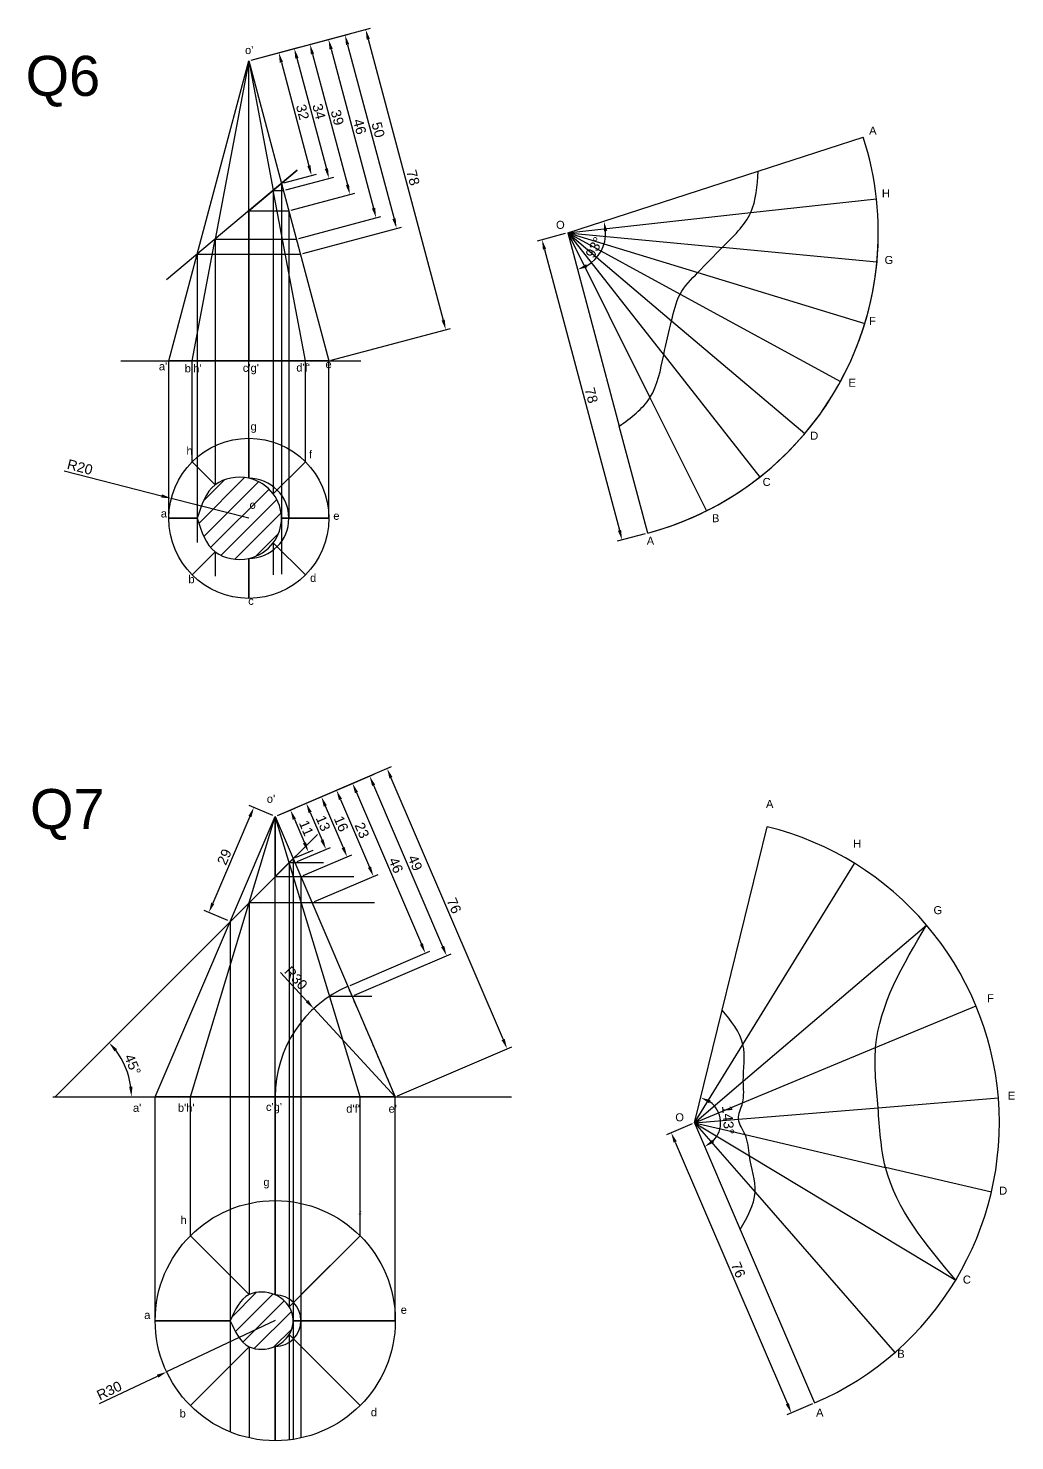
# Model space of a CAD drawing. Header units: millimetres. Extents: x 137 to 7220, y 7466 to 9893.
# Drawn here: x 4114.4 to 4360.9, y 8085.7 to 8438.6 of the extents above; entities that cross this region are included whole.
import ezdxf

# ---------------------------------------------------------------- set-up
doc = ezdxf.new("R2010")
doc.units = ezdxf.units.MM
doc.header["$PDMODE"] = 35
doc.header["$PDSIZE"] = 3
doc.linetypes.add('JIS_02_2.0', pattern=[3, 2, -1])
for name, color, linetype in [('Dimensions', 1, 'Continuous'), ('Hidden Line', 50, 'JIS_02_2.0'), ('Projection', 140, 'Continuous'), ('Text', 7, 'Continuous')]:
    doc.layers.add(name, color=color, linetype=linetype)
doc.layers.add('Object', color=7, linetype='Continuous', lineweight=30)
doc.styles.get("Standard").update_dxf_attribs({"font": 'arial.ttf'})
doc.dimstyles.new('ISO-25', dxfattribs={"dimtxt": 2.5, "dimasz": 2.5, "dimexe": 1.25, "dimexo": 0.625, "dimtad": 1, "dimdec": 0, "dimtxsty": 'Standard', "dimcen": 2.5, "dimadec": 0, "dimazin": 0, "dimtfac": 1, "dimtdec": 0, "dimtmove": 0, "dimatfit": 3, "dimfxl": 1, "dimarcsym": 0})
pattern_1 = [(45, (4099.136, 7725.1298), (-2.245064, 2.245064), [])]

# ---------------------------------------------------------------- blocks, each defined once
blk = doc.blocks.new('*D1121')
at = {"layer": 'Defpoints', "color": 0, "transparency": 16777216}
for p in [(4169.5, 8430.47), (4177.67, 8399.83), (4185.16, 8401.82)]:
    blk.add_point(p, dxfattribs=at)
at = {"layer": 'Dimensions', "color": 0, "lineweight": -2, "transparency": 16777216}
for p, q in [((4170.11, 8430.63), (4178.2, 8432.79)), ((4177.64, 8430.05), (4184.52, 8404.24)), ((4178.28, 8399.99), (4186.37, 8402.15))]:
    blk.add_line(p, q, dxfattribs=at)
at = {"layer": 'Dimensions', "color": 0, "transparency": 16777216}
for points in [[(4178.04, 8430.16), (4177.23, 8429.94), (4176.99, 8432.47)], [(4184.92, 8404.35), (4184.12, 8404.13), (4185.16, 8401.82)]]:
    blk.add_solid(points, dxfattribs=at)
at = {"layer": 'Dimensions', "color": 0, "transparency": 16777216, "insert": (4182.92, 8417.63), "char_height": 2.5, "attachment_point": 5, "rotation": 284.9314}
blk.add_mtext('32', dxfattribs=at)
blk = doc.blocks.new('*D1122')
at = {"layer": 'Defpoints', "color": 0, "transparency": 16777216}
for p in [(4169.5, 8430.47), (4189.52, 8401.08), (4178.15, 8398.05)]:
    blk.add_point(p, dxfattribs=at)
at = {"layer": 'Dimensions', "color": 0, "lineweight": -2, "transparency": 16777216}
for p, q in [((4170.11, 8430.63), (4182.08, 8433.82)), ((4181.52, 8431.09), (4188.87, 8403.49)), ((4178.75, 8398.21), (4190.73, 8401.4))]:
    blk.add_line(p, q, dxfattribs=at)
at = {"layer": 'Dimensions', "color": 0, "transparency": 16777216}
for points in [[(4181.92, 8431.19), (4181.11, 8430.98), (4180.87, 8433.5)], [(4189.28, 8403.6), (4188.47, 8403.39), (4189.52, 8401.08)]]:
    blk.add_solid(points, dxfattribs=at)
at = {"layer": 'Dimensions', "color": 0, "transparency": 16777216, "insert": (4187.03, 8417.78), "char_height": 2.5, "attachment_point": 5, "rotation": 284.9314}
blk.add_mtext('34', dxfattribs=at)
blk = doc.blocks.new('*D1123')
at = {"layer": 'Defpoints', "color": 0, "transparency": 16777216}
for p in [(4169.5, 8430.47), (4194.77, 8397.04), (4179.5, 8392.97)]:
    blk.add_point(p, dxfattribs=at)
at = {"layer": 'Dimensions', "color": 0, "lineweight": -2, "transparency": 16777216}
for p, q in [((4170.11, 8430.63), (4185.98, 8434.86)), ((4185.42, 8432.13), (4194.13, 8399.46)), ((4180.11, 8393.13), (4195.98, 8397.36))]:
    blk.add_line(p, q, dxfattribs=at)
at = {"layer": 'Dimensions', "color": 0, "transparency": 16777216}
for points in [[(4185.82, 8432.23), (4185.01, 8432.02), (4184.77, 8434.54)], [(4194.53, 8399.56), (4193.73, 8399.35), (4194.77, 8397.04)]]:
    blk.add_solid(points, dxfattribs=at)
at = {"layer": 'Dimensions', "color": 0, "transparency": 16777216, "insert": (4191.61, 8416.28), "char_height": 2.5, "attachment_point": 5, "rotation": 284.9314}
blk.add_mtext('39', dxfattribs=at)
blk = doc.blocks.new('*D1124')
at = {"layer": 'Defpoints', "color": 0, "transparency": 16777216}
for p in [(4169.5, 8430.47), (4201.3, 8391.23), (4181.38, 8385.92)]:
    blk.add_point(p, dxfattribs=at)
at = {"layer": 'Dimensions', "color": 0, "lineweight": -2, "transparency": 16777216}
for p, q in [((4170.11, 8430.63), (4190.63, 8436.1)), ((4190.06, 8433.36), (4200.66, 8393.65)), ((4181.99, 8386.08), (4202.51, 8391.55))]:
    blk.add_line(p, q, dxfattribs=at)
at = {"layer": 'Dimensions', "color": 0, "transparency": 16777216}
for points in [[(4190.47, 8433.47), (4189.66, 8433.26), (4189.42, 8435.78)], [(4201.06, 8393.75), (4200.25, 8393.54), (4201.3, 8391.23)]]:
    blk.add_solid(points, dxfattribs=at)
at = {"layer": 'Dimensions', "color": 0, "transparency": 16777216, "insert": (4197.2, 8414), "char_height": 2.5, "attachment_point": 5, "rotation": 284.9314}
blk.add_mtext('46', dxfattribs=at)
blk = doc.blocks.new('*D1125')
at = {"layer": 'Defpoints', "color": 0, "transparency": 16777216}
for p in [(4169.5, 8430.47), (4206.42, 8388.57), (4182.38, 8382.16)]:
    blk.add_point(p, dxfattribs=at)
at = {"layer": 'Dimensions', "color": 0, "lineweight": -2, "transparency": 16777216}
for p, q in [((4170.11, 8430.63), (4194.74, 8437.2)), ((4194.18, 8434.46), (4205.78, 8390.98)), ((4182.99, 8382.32), (4207.63, 8388.89))]:
    blk.add_line(p, q, dxfattribs=at)
at = {"layer": 'Dimensions', "color": 0, "transparency": 16777216}
for points in [[(4194.58, 8434.57), (4193.78, 8434.36), (4193.54, 8436.88)], [(4206.18, 8391.09), (4205.37, 8390.88), (4206.42, 8388.57)]]:
    blk.add_solid(points, dxfattribs=at)
at = {"layer": 'Dimensions', "color": 0, "transparency": 16777216, "insert": (4201.82, 8413.21), "char_height": 2.5, "attachment_point": 5, "rotation": 284.9314}
blk.add_mtext('50', dxfattribs=at)
blk = doc.blocks.new('*D1060')
at = {"layer": 'Defpoints', "color": 0, "transparency": 16777216}
for p in [(4176.1, 8241.64), (4180.6, 8231.14), (4184.39, 8232.77)]:
    blk.add_point(p, dxfattribs=at)
at = {"layer": 'Dimensions', "color": 0, "lineweight": -2, "transparency": 16777216}
for p, q in [((4176.68, 8241.89), (4181.04, 8243.76)), ((4180.88, 8240.97), (4183.41, 8235.07)), ((4181.18, 8231.39), (4185.54, 8233.26))]:
    blk.add_line(p, q, dxfattribs=at)
at = {"layer": 'Dimensions', "color": 0, "transparency": 16777216}
for points in [[(4181.26, 8241.14), (4180.49, 8240.81), (4179.89, 8243.27)], [(4183.79, 8235.23), (4183.02, 8234.9), (4184.39, 8232.77)]]:
    blk.add_solid(points, dxfattribs=at)
at = {"layer": 'Dimensions', "color": 0, "transparency": 16777216, "insert": (4183.87, 8238.76), "char_height": 2.5, "attachment_point": 5, "rotation": 293.1986}
blk.add_mtext('11', dxfattribs=at)
blk = doc.blocks.new('*D1061')
at = {"layer": 'Defpoints', "color": 0, "transparency": 16777216}
for p in [(4176.1, 8241.64), (4188.78, 8233.45), (4181.03, 8230.13)]:
    blk.add_point(p, dxfattribs=at)
at = {"layer": 'Dimensions', "color": 0, "lineweight": -2, "transparency": 16777216}
for p, q in [((4176.68, 8241.89), (4184.99, 8245.45)), ((4184.83, 8242.66), (4187.79, 8235.75)), ((4181.61, 8230.38), (4189.92, 8233.94))]:
    blk.add_line(p, q, dxfattribs=at)
at = {"layer": 'Dimensions', "color": 0, "transparency": 16777216}
for points in [[(4185.21, 8242.83), (4184.44, 8242.5), (4183.84, 8244.96)], [(4188.17, 8235.91), (4187.41, 8235.58), (4188.78, 8233.45)]]:
    blk.add_solid(points, dxfattribs=at)
at = {"layer": 'Dimensions', "color": 0, "transparency": 16777216, "insert": (4188.06, 8239.96), "char_height": 2.5, "attachment_point": 5, "rotation": 293.1986}
blk.add_mtext('13', dxfattribs=at)
blk = doc.blocks.new('*D1062')
at = {"layer": 'Defpoints', "color": 0, "transparency": 16777216}
for p in [(4176.1, 8241.64), (4194.05, 8231.58), (4182.53, 8226.64)]:
    blk.add_point(p, dxfattribs=at)
at = {"layer": 'Dimensions', "color": 0, "lineweight": -2, "transparency": 16777216}
for p, q in [((4176.68, 8241.89), (4188.77, 8247.07)), ((4188.6, 8244.28), (4193.06, 8233.88)), ((4183.1, 8226.89), (4195.2, 8232.07))]:
    blk.add_line(p, q, dxfattribs=at)
at = {"layer": 'Dimensions', "color": 0, "transparency": 16777216}
for points in [[(4188.99, 8244.45), (4188.22, 8244.12), (4187.62, 8246.58)], [(4193.45, 8234.04), (4192.68, 8233.71), (4194.05, 8231.58)]]:
    blk.add_solid(points, dxfattribs=at)
at = {"layer": 'Dimensions', "color": 0, "transparency": 16777216, "insert": (4192.58, 8239.83), "char_height": 2.5, "attachment_point": 5, "rotation": 293.1986}
blk.add_mtext('16', dxfattribs=at)
blk = doc.blocks.new('*D1063')
at = {"layer": 'Defpoints', "color": 0, "transparency": 16777216}
for p in [(4176.1, 8241.64), (4200.63, 8226.68), (4185.32, 8220.12)]:
    blk.add_point(p, dxfattribs=at)
at = {"layer": 'Dimensions', "color": 0, "lineweight": -2, "transparency": 16777216}
for p, q in [((4176.68, 8241.89), (4192.56, 8248.7)), ((4192.39, 8245.91), (4199.65, 8228.98)), ((4185.9, 8220.37), (4201.78, 8227.17))]:
    blk.add_line(p, q, dxfattribs=at)
at = {"layer": 'Dimensions', "color": 0, "transparency": 16777216}
for points in [[(4192.78, 8246.07), (4192.01, 8245.74), (4191.41, 8248.2)], [(4200.03, 8229.14), (4199.26, 8228.82), (4200.63, 8226.68)]]:
    blk.add_solid(points, dxfattribs=at)
at = {"layer": 'Dimensions', "color": 0, "transparency": 16777216, "insert": (4197.77, 8238.19), "char_height": 2.5, "attachment_point": 5, "rotation": 293.1986}
blk.add_mtext('23', dxfattribs=at)
blk = doc.blocks.new('*D1064')
at = {"layer": 'Defpoints', "color": 0, "transparency": 16777216}
for p in [(4176.1, 8241.64), (4213.59, 8207.49), (4194.28, 8199.22)]:
    blk.add_point(p, dxfattribs=at)
at = {"layer": 'Dimensions', "color": 0, "lineweight": -2, "transparency": 16777216}
for p, q in [((4176.68, 8241.89), (4196.56, 8250.41)), ((4196.4, 8247.62), (4212.61, 8209.79)), ((4194.86, 8199.46), (4214.74, 8207.99))]:
    blk.add_line(p, q, dxfattribs=at)
at = {"layer": 'Dimensions', "color": 0, "transparency": 16777216}
for points in [[(4196.78, 8247.79), (4196.01, 8247.46), (4195.41, 8249.92)], [(4212.99, 8209.96), (4212.23, 8209.63), (4213.59, 8207.49)]]:
    blk.add_solid(points, dxfattribs=at)
at = {"layer": 'Dimensions', "color": 0, "transparency": 16777216, "insert": (4206.25, 8229.46), "char_height": 2.5, "attachment_point": 5, "rotation": 293.1986}
blk.add_mtext('46', dxfattribs=at)
blk = doc.blocks.new('*D1065')
at = {"layer": 'Defpoints', "color": 0, "transparency": 16777216}
for p in [(4176.1, 8241.64), (4218.92, 8206.87), (4195.34, 8196.77)]:
    blk.add_point(p, dxfattribs=at)
at = {"layer": 'Dimensions', "color": 0, "lineweight": -2, "transparency": 16777216}
for p, q in [((4176.68, 8241.89), (4200.83, 8252.24)), ((4200.67, 8249.45), (4217.93, 8209.17)), ((4195.91, 8197.01), (4220.07, 8207.36))]:
    blk.add_line(p, q, dxfattribs=at)
at = {"layer": 'Dimensions', "color": 0, "transparency": 16777216}
for points in [[(4201.05, 8249.62), (4200.28, 8249.29), (4199.68, 8251.75)], [(4218.31, 8209.33), (4217.55, 8209.01), (4218.92, 8206.87)]]:
    blk.add_solid(points, dxfattribs=at)
at = {"layer": 'Dimensions', "color": 0, "transparency": 16777216, "insert": (4211.05, 8230.06), "char_height": 2.5, "attachment_point": 5, "rotation": 293.1986}
blk.add_mtext('49', dxfattribs=at)
blk = doc.blocks.new('*D1066')
at = {"layer": 'Defpoints', "color": 0, "transparency": 16777216}
for p in [(4176.1, 8241.64), (4234.04, 8183.62), (4206.1, 8171.64)]:
    blk.add_point(p, dxfattribs=at)
at = {"layer": 'Dimensions', "color": 0, "lineweight": -2, "transparency": 16777216}
for p, q in [((4176.68, 8241.89), (4205.18, 8254.11)), ((4205.02, 8251.32), (4233.05, 8185.91)), ((4206.68, 8171.89), (4235.18, 8184.11))]:
    blk.add_line(p, q, dxfattribs=at)
at = {"layer": 'Dimensions', "color": 0, "transparency": 16777216}
for points in [[(4205.4, 8251.48), (4204.64, 8251.15), (4204.04, 8253.62)], [(4233.43, 8186.08), (4232.67, 8185.75), (4234.04, 8183.62)]]:
    blk.add_solid(points, dxfattribs=at)
at = {"layer": 'Dimensions', "color": 0, "transparency": 16777216, "insert": (4220.78, 8219.37), "char_height": 2.5, "attachment_point": 5, "rotation": 293.1986}
blk.add_mtext('76', dxfattribs=at)
blk = doc.blocks.new('*D1067')
at = {"layer": 'Defpoints', "color": 0, "transparency": 16777216}
for p in [(4176.1, 8241.64), (4159.52, 8217.68), (4164.85, 8215.39)]:
    blk.add_point(p, dxfattribs=at)
at = {"layer": 'Dimensions', "color": 0, "lineweight": -2, "transparency": 16777216}
for p, q in [((4175.53, 8241.89), (4169.62, 8244.42)), ((4169.78, 8241.63), (4160.5, 8219.98)), ((4164.28, 8215.64), (4158.37, 8218.17))]:
    blk.add_line(p, q, dxfattribs=at)
at = {"layer": 'Dimensions', "color": 0, "transparency": 16777216}
for points in [[(4169.4, 8241.8), (4170.16, 8241.47), (4170.77, 8243.93)], [(4160.12, 8220.14), (4160.88, 8219.81), (4159.52, 8217.68)]]:
    blk.add_solid(points, dxfattribs=at)
at = {"layer": 'Dimensions', "color": 0, "transparency": 16777216, "insert": (4163.39, 8231.55), "char_height": 2.5, "attachment_point": 5, "rotation": 66.8014}
blk.add_mtext('29', dxfattribs=at)
blk = doc.blocks.new('*D1093')
at = {"layer": 'Defpoints', "color": 0, "transparency": 16777216}
for p in [(4150.13, 8321.11), (4169.5, 8316.14)]:
    blk.add_point(p, dxfattribs=at)
at = {"layer": 'Dimensions', "color": 0, "lineweight": -2, "transparency": 16777216}
for p, q in [((4123.33, 8327.99), (4147.71, 8321.73)), ((4169.5, 8316.14), (4150.13, 8321.11))]:
    blk.add_line(p, q, dxfattribs=at)
at = {"layer": 'Dimensions', "color": 0, "transparency": 16777216}
blk.add_solid([(4147.81, 8322.14), (4147.61, 8321.33), (4150.13, 8321.11)], dxfattribs=at)
at = {"layer": 'Dimensions', "color": 0, "transparency": 16777216, "insert": (4127.3, 8328.94), "char_height": 2.5, "attachment_point": 5, "rotation": 345.6014}
blk.add_mtext('R20', dxfattribs=at)
blk = doc.blocks.new('*D1094')
at = {"layer": 'Defpoints', "color": 0, "transparency": 16777216}
for p in [(4176.1, 8115.69), (4148.97, 8102.89)]:
    blk.add_point(p, dxfattribs=at)
at = {"layer": 'Dimensions', "color": 0, "lineweight": -2, "transparency": 16777216}
for p, q in [((4176.1, 8115.69), (4148.97, 8102.89)), ((4132.17, 8094.96), (4146.71, 8101.82))]:
    blk.add_line(p, q, dxfattribs=at)
at = {"layer": 'Dimensions', "color": 0, "transparency": 16777216}
blk.add_solid([(4146.53, 8102.2), (4146.89, 8101.44), (4148.97, 8102.89)], dxfattribs=at)
at = {"layer": 'Dimensions', "color": 0, "transparency": 16777216, "insert": (4134.62, 8098.22), "char_height": 2.5, "attachment_point": 5, "rotation": 25.2562}
blk.add_mtext('R30', dxfattribs=at)
blk = doc.blocks.new('*D1096')
at = {"layer": 'Defpoints', "color": 0, "transparency": 16777216}
for p in [(4287.79, 8193.28), (4280.87, 8165.12), (4280.87, 8165.12), (4287.01, 8162.99), (4292.29, 8138.47)]:
    blk.add_point(p, dxfattribs=at)
at = {"layer": 'Dimensions', "color": 0, "lineweight": -2, "transparency": 16777216}
blk.add_arc((4280.87, 8165.12), 6.5, 315.3736, 54.0236, dxfattribs=at)
at = {"layer": 'Dimensions', "color": 0, "transparency": 16777216}
for points in [[(4284.51, 8170), (4284.86, 8170.76), (4282.42, 8171.43)], [(4285.73, 8160.21), (4285.26, 8160.9), (4283.43, 8159.15)]]:
    blk.add_solid(points, dxfattribs=at)
at = {"layer": 'Dimensions', "color": 0, "transparency": 16777216, "insert": (4289.24, 8165.81), "char_height": 2.5, "attachment_point": 5, "rotation": 274.6986}
blk.add_mtext('143°', dxfattribs=at)
blk = doc.blocks.new('*D1097')
at = {"layer": 'Defpoints', "color": 0, "transparency": 16777216}
for p in [(4296.74, 8402.85), (4249.17, 8387.45), (4249.17, 8387.45), (4255.99, 8380.85), (4262.05, 8339.14)]:
    blk.add_point(p, dxfattribs=at)
at = {"layer": 'Dimensions', "color": 0, "lineweight": -2, "transparency": 16777216}
blk.add_arc((4249.17, 8387.45), 9.49, 300.0657, 2.7971, dxfattribs=at)
at = {"layer": 'Dimensions', "color": 0, "transparency": 16777216}
for points in [[(4258.24, 8387.84), (4259.06, 8387.99), (4258.2, 8390.37)], [(4254.08, 8378.85), (4253.76, 8379.62), (4251.61, 8378.28)]]:
    blk.add_solid(points, dxfattribs=at)
at = {"layer": 'Dimensions', "color": 0, "transparency": 16777216, "insert": (4255.83, 8383.82), "char_height": 2.5, "attachment_point": 5, "rotation": 61.4314}
blk.add_mtext('93°', dxfattribs=at)
blk = doc.blocks.new('*D1098')
at = {"layer": 'Defpoints', "color": 0, "transparency": 16777216}
for p in [(4249.17, 8387.45), (4262.75, 8310.74), (4269.17, 8312.45)]:
    blk.add_point(p, dxfattribs=at)
at = {"layer": 'Dimensions', "color": 0, "lineweight": -2, "transparency": 16777216}
for p, q in [((4248.56, 8387.29), (4241.54, 8385.42)), ((4243.39, 8383.32), (4262.1, 8313.16)), ((4268.56, 8312.29), (4261.54, 8310.42))]:
    blk.add_line(p, q, dxfattribs=at)
at = {"layer": 'Dimensions', "color": 0, "transparency": 16777216}
for points in [[(4243.8, 8383.43), (4242.99, 8383.22), (4242.75, 8385.74)], [(4262.51, 8313.26), (4261.7, 8313.05), (4262.75, 8310.74)]]:
    blk.add_solid(points, dxfattribs=at)
at = {"layer": 'Dimensions', "color": 0, "transparency": 16777216, "insert": (4255.09, 8346.84), "char_height": 2.5, "attachment_point": 5, "rotation": 284.9314}
blk.add_mtext('78', dxfattribs=at)
blk = doc.blocks.new('*D1099')
at = {"layer": 'Defpoints', "color": 0, "transparency": 16777216}
for p in [(4169.5, 8430.47), (4218.7, 8363.26), (4189.5, 8355.47)]:
    blk.add_point(p, dxfattribs=at)
at = {"layer": 'Dimensions', "color": 0, "lineweight": -2, "transparency": 16777216}
for p, q in [((4170.11, 8430.63), (4199.91, 8438.58)), ((4199.35, 8435.84), (4218.06, 8365.67)), ((4190.11, 8355.63), (4219.91, 8363.58))]:
    blk.add_line(p, q, dxfattribs=at)
at = {"layer": 'Dimensions', "color": 0, "transparency": 16777216}
for points in [[(4199.75, 8435.95), (4198.94, 8435.73), (4198.7, 8438.26)], [(4218.46, 8365.78), (4217.66, 8365.56), (4218.7, 8363.26)]]:
    blk.add_solid(points, dxfattribs=at)
at = {"layer": 'Dimensions', "color": 0, "transparency": 16777216, "insert": (4210.54, 8401.25), "char_height": 2.5, "attachment_point": 5, "rotation": 284.9314}
blk.add_mtext('78', dxfattribs=at)
blk = doc.blocks.new('*D1100')
at = {"layer": 'Defpoints', "color": 0, "transparency": 16777216}
for p in [(4186.63, 8237.18), (4139.52, 8176.58), (4120.54, 8171.64), (4121.1, 8171.64), (4235.11, 8171.64)]:
    blk.add_point(p, dxfattribs=at)
at = {"layer": 'Dimensions', "color": 0, "lineweight": -2, "transparency": 16777216}
blk.add_arc((4121.1, 8171.64), 19.07, 7.5154, 37.4846, dxfattribs=at)
at = {"layer": 'Dimensions', "color": 0, "transparency": 16777216}
for points in [[(4135.92, 8182.98), (4136.55, 8183.53), (4134.59, 8185.13)], [(4140.43, 8174.17), (4139.59, 8174.11), (4140.17, 8171.64)]]:
    blk.add_solid(points, dxfattribs=at)
at = {"layer": 'Dimensions', "color": 0, "transparency": 16777216, "insert": (4140.47, 8179.67), "char_height": 2.5, "attachment_point": 5, "rotation": 292.5}
blk.add_mtext('45°', dxfattribs=at)
blk = doc.blocks.new('*D1101')
at = {"layer": 'Defpoints', "color": 0, "transparency": 16777216}
for p in [(4185.73, 8193.67), (4206.1, 8171.64)]:
    blk.add_point(p, dxfattribs=at)
at = {"layer": 'Dimensions', "color": 0, "lineweight": -2, "transparency": 16777216}
for p, q in [((4177.44, 8202.64), (4184.03, 8195.5)), ((4206.1, 8171.64), (4185.73, 8193.67))]:
    blk.add_line(p, q, dxfattribs=at)
at = {"layer": 'Dimensions', "color": 0, "transparency": 16777216}
blk.add_solid([(4184.34, 8195.79), (4183.73, 8195.22), (4185.73, 8193.67)], dxfattribs=at)
at = {"layer": 'Dimensions', "color": 0, "transparency": 16777216, "insert": (4181.28, 8201.28), "char_height": 2.5, "attachment_point": 5, "rotation": 312.763}
blk.add_mtext('R30', dxfattribs=at)
blk = doc.blocks.new('*D1102')
at = {"layer": 'Defpoints', "color": 0, "transparency": 16777216}
for p in [(4280.87, 8165.12), (4305.04, 8092.62), (4310.87, 8095.12)]:
    blk.add_point(p, dxfattribs=at)
at = {"layer": 'Dimensions', "color": 0, "lineweight": -2, "transparency": 16777216}
for p, q in [((4280.3, 8164.87), (4273.89, 8162.13)), ((4276.02, 8160.32), (4304.05, 8094.92)), ((4310.3, 8094.87), (4303.89, 8092.13))]:
    blk.add_line(p, q, dxfattribs=at)
at = {"layer": 'Dimensions', "color": 0, "transparency": 16777216}
for points in [[(4276.41, 8160.49), (4275.64, 8160.16), (4275.04, 8162.62)], [(4304.44, 8095.08), (4303.67, 8094.76), (4305.04, 8092.62)]]:
    blk.add_solid(points, dxfattribs=at)
at = {"layer": 'Dimensions', "color": 0, "transparency": 16777216, "insert": (4291.79, 8128.37), "char_height": 2.5, "attachment_point": 5, "rotation": 293.1986}
blk.add_mtext('76', dxfattribs=at)

msp = doc.modelspace()

# ---------------------------------------------------------------- hatches: boundary and pattern name
at = {"layer": 'Object'}
h = msp.add_hatch(dxfattribs=at)
h.set_pattern_fill('ANSI31', color=256)
edge = h.paths.add_edge_path()
edge.add_spline(control_points=[(4156.62, 8316.139), (4157.647, 8319.404), (4159.597, 8325.601), (4169.396, 8327.245), (4176.085, 8322.968), (4178.422, 8316.139), (4176.085, 8309.31), (4169.396, 8305.033), (4159.597, 8306.677), (4157.647, 8312.874), (4156.62, 8316.139)], knot_values=[0, 0, 0, 0, 9.5212949, 18.0724446, 25.3168603, 31.7677258, 38.2185914, 45.463007, 54.0141568, 63.5354516, 63.5354516, 63.5354516, 63.5354516], degree=3, periodic=0)
h = msp.add_hatch(dxfattribs=at)
h.set_pattern_fill('ANSI31', color=256)
h.set_pattern_definition(pattern_1)
h.paths.add_polyline_path([(4169.299, 8318.103), (4171.61, 8318.103), (4171.61, 8320.374), (4169.299, 8320.374)], flags=24)
h = msp.add_hatch(dxfattribs=at)
h.set_pattern_fill('ANSI31', color=256)
h.set_pattern_definition(pattern_1)
h.paths.add_polyline_path([(4169.299, 8318.103), (4171.61, 8318.103), (4171.61, 8320.374), (4169.299, 8320.374)], flags=24)
h = msp.add_hatch(dxfattribs=at)
h.set_pattern_fill('ANSI31', color=256)
edge = h.paths.add_edge_path()
edge.add_spline(control_points=[(4164.851, 8115.688), (4166.066, 8118.384), (4168.264, 8123.264), (4175.811, 8122.933), (4179.762, 8119.677), (4180.973, 8115.688), (4179.762, 8111.699), (4175.811, 8108.442), (4168.264, 8108.112), (4166.066, 8112.991), (4164.851, 8115.688)], knot_values=[0, 0, 0, 0, 8.0555102, 14.578399, 19.1405982, 22.7727887, 26.4049791, 30.9671784, 37.4900671, 45.5455774, 45.5455774, 45.5455774, 45.5455774], degree=3, periodic=0)

# ---------------------------------------------------------------- linework, layer by layer
at = {"layer": 'Hidden Line'}
msp.add_line((4206.101, 8171.644), (4194.284, 8199.219), dxfattribs=at)
at = {"layer": 'Object'}
for p, q in [((4296.738, 8402.846), (4323.017, 8411.35)), ((4181.601, 8403.121), (4148.951, 8375.724)), ((4169.502, 8392.969), (4181.601, 8403.121)), ((4177.674, 8399.826), (4189.502, 8355.469)), ((4175.552, 8398.045), (4178.149, 8398.045)), ((4183.644, 8355.469), (4175.607, 8398.092)), ((4294.888, 8392.505), (4326.318, 8395.978)), ((4169.502, 8355.469), (4169.502, 8392.969)), ((4169.502, 8392.969), (4169.502, 8355.469)), ((4169.502, 8392.969), (4179.502, 8392.969)), ((4155.36, 8355.469), (4161.102, 8385.92)), ((4161.102, 8385.92), (4181.382, 8385.92)), ((4149.502, 8355.469), (4156.62, 8382.159)), ((4156.62, 8382.159), (4182.385, 8382.159)), ((4287.81, 8383.854), (4326.453, 8380.257)), ((4281.691, 8377.543), (4323.418, 8364.831)), ((4277.27, 8372.149), (4317.337, 8350.333)), ((4275.138, 8365.509), (4308.459, 8337.357)), ((4273.157, 8356.945), (4297.148, 8326.437)), ((4137.506, 8355.469), (4197.487, 8355.469)), ((4189.502, 8355.469), (4149.502, 8355.469)), ((4269.732, 8346.305), (4283.869, 8318.02)), ((4269.167, 8312.452), (4262.05, 8339.14)), ((4169.502, 8336.139), (4169.502, 8326.139)), ((4169.502, 8326.139), (4169.502, 8336.139)), ((4155.36, 8330.281), (4161.102, 8324.539)), ((4161.102, 8324.539), (4155.36, 8330.281)), ((4175.616, 8322.253), (4183.644, 8330.281)), ((4183.644, 8330.281), (4175.616, 8322.253)), ((4149.502, 8316.139), (4156.62, 8316.139)), ((4156.62, 8316.139), (4149.502, 8316.139)), ((4177.674, 8316.139), (4189.502, 8316.139)), ((4189.502, 8316.139), (4177.674, 8316.139)), ((4155.36, 8301.997), (4161.102, 8307.739)), ((4161.102, 8307.739), (4155.36, 8301.997)), ((4175.616, 8310.025), (4183.644, 8301.997)), ((4183.644, 8301.997), (4175.616, 8310.025)), ((4169.502, 8306.139), (4169.502, 8296.139)), ((4169.502, 8296.139), (4169.502, 8306.139)), ((4146.101, 8171.644), (4176.101, 8241.644)), ((4176.101, 8171.644), (4176.101, 8241.644)), ((4176.101, 8241.644), (4206.101, 8171.644)), ((4176.101, 8241.644), (4176.101, 8226.644)), ((4186.632, 8237.175), (4121.101, 8171.644)), ((4176.101, 8226.644), (4186.632, 8237.175)), ((4287.789, 8193.284), (4299.039, 8239.08)), ((4179.59, 8230.133), (4188.183, 8230.133)), ((4292.949, 8184.695), (4320.863, 8229.933)), ((4176.101, 8226.644), (4195.721, 8226.644)), ((4169.579, 8220.122), (4200.89, 8220.122)), ((4293.047, 8175.501), (4338.826, 8214.529)), ((4189.702, 8196.765), (4200.244, 8196.765)), ((4292.875, 8170.111), (4326.117, 8183.93)), ((4120.54, 8171.644), (4235.108, 8171.644)), ((4206.101, 8171.644), (4146.101, 8171.644)), ((4291.834, 8166.022), (4326.716, 8168.889)), ((4293.529, 8162.158), (4328.581, 8153.951)), ((4294.578, 8156.868), (4346.116, 8125.838)), ((4176.101, 8145.688), (4176.101, 8122.116)), ((4176.101, 8122.116), (4176.101, 8145.688)), ((4176.101, 8145.688), (4176.101, 8122.116)), ((4176.101, 8145.688), (4176.101, 8122.116)), ((4295.983, 8147.782), (4330.909, 8107.708)), ((4292.295, 8138.466), (4310.871, 8095.121)), ((4154.888, 8136.901), (4169.579, 8122.21)), ((4169.579, 8122.21), (4154.888, 8136.901)), ((4169.579, 8122.21), (4154.888, 8136.901)), ((4179.59, 8119.176), (4197.314, 8136.901)), ((4197.314, 8136.901), (4179.59, 8119.176)), ((4197.314, 8136.901), (4179.59, 8119.176)), ((4197.314, 8136.901), (4182.53, 8122.116)), ((4180.647, 8120.233), (4179.59, 8119.176)), ((4146.101, 8115.688), (4164.851, 8115.688)), ((4164.851, 8115.688), (4146.101, 8115.688)), ((4146.101, 8115.688), (4164.851, 8115.688)), ((4180.601, 8115.688), (4206.101, 8115.688)), ((4206.101, 8115.688), (4180.601, 8115.688)), ((4206.101, 8115.688), (4180.601, 8115.688)), ((4180.601, 8115.688), (4206.101, 8115.688)), ((4179.59, 8112.199), (4197.314, 8094.475)), ((4197.314, 8094.475), (4179.59, 8112.199)), ((4197.314, 8094.475), (4179.59, 8112.199)), ((4154.888, 8094.475), (4169.579, 8109.165)), ((4169.579, 8109.165), (4154.888, 8094.475)), ((4169.579, 8109.165), (4154.888, 8094.475)), ((4176.101, 8109.259), (4176.101, 8085.688)), ((4176.101, 8085.688), (4176.101, 8109.259)), ((4176.101, 8109.259), (4176.101, 8085.688))]:
    msp.add_line(p, q, dxfattribs=at)
for centre, radius in [((4169.502, 8316.139), 20), ((4176.101, 8115.688), 30)]:
    msp.add_circle(centre, radius, dxfattribs=at)
for centre, radius, start, end in [((4249.167, 8387.452), 77.621, 284.93142, 17.93142), ((4249.167, 8387.452), 77.621, 284.93142, 358.53744), ((4280.871, 8165.121), 76.158, 293.19859, 76.19859), ((4206.101, 8171.644), 30, 113.19859, 180)]:
    msp.add_arc(centre, radius, start, end, dxfattribs=at)
for points in [[(4262.05, 8339.14), (4269.732, 8346.305), (4273.157, 8356.945), (4275.138, 8365.509), (4277.27, 8372.149), (4281.691, 8377.543), (4287.81, 8383.854), (4294.888, 8392.505), (4296.738, 8402.846)], [(4156.62, 8316.139), (4161.102, 8324.539), (4169.502, 8326.139), (4175.616, 8322.253), (4177.674, 8316.139), (4175.616, 8310.025), (4169.502, 8306.139), (4161.102, 8307.739), (4156.62, 8316.139)], [(4346.116, 8125.838), (4328.581, 8153.951), (4326.716, 8168.889), (4326.117, 8183.93), (4338.826, 8214.529)], [(4292.295, 8138.466), (4295.983, 8147.782), (4294.578, 8156.868), (4293.529, 8162.158), (4291.834, 8166.022), (4292.875, 8170.111), (4293.047, 8175.501), (4292.949, 8184.695), (4287.789, 8193.284)], [(4164.851, 8115.688), (4169.579, 8122.21), (4176.101, 8122.116), (4179.59, 8119.176), (4180.601, 8115.688), (4179.59, 8112.199), (4176.101, 8109.259), (4169.579, 8109.165), (4164.851, 8115.688)]]:
    msp.add_spline(points, degree=3, dxfattribs=at)
at = {"layer": 'Projection'}
for p, q in [((4156.62, 8382.159), (4169.502, 8430.469)), ((4169.502, 8430.469), (4161.102, 8385.92)), ((4169.502, 8430.469), (4177.674, 8399.826)), ((4169.502, 8430.469), (4175.607, 8398.092)), ((4169.502, 8392.969), (4169.502, 8430.469)), ((4249.167, 8387.452), (4296.738, 8402.846)), ((4177.674, 8399.826), (4177.674, 8302.222)), ((4175.616, 8398.045), (4175.616, 8322.253)), ((4179.502, 8392.969), (4179.502, 8316.139)), ((4249.167, 8387.452), (4294.888, 8392.505)), ((4161.102, 8385.92), (4161.102, 8324.539)), ((4249.167, 8387.452), (4262.05, 8339.14)), ((4249.167, 8387.452), (4269.732, 8346.305)), ((4249.167, 8387.452), (4287.999, 8383.837)), ((4249.167, 8387.452), (4273.275, 8356.796)), ((4249.167, 8387.452), (4275.138, 8365.509)), ((4249.167, 8387.452), (4281.691, 8377.543)), ((4249.167, 8387.452), (4277.27, 8372.149)), ((4156.62, 8382.159), (4156.62, 8310.14)), ((4149.502, 8316.139), (4149.502, 8355.469)), ((4155.36, 8330.281), (4155.36, 8355.469)), ((4169.502, 8326.139), (4169.502, 8355.469)), ((4183.644, 8330.281), (4183.644, 8355.469)), ((4189.502, 8316.139), (4189.502, 8355.469)), ((4161.102, 8307.739), (4161.102, 8301.689)), ((4175.616, 8310.025), (4175.616, 8302.057)), ((4169.502, 8296.139), (4169.502, 8306.139)), ((4154.888, 8171.644), (4176.101, 8241.644)), ((4197.314, 8171.644), (4176.101, 8241.644)), ((4179.59, 8230.133), (4179.59, 8119.176)), ((4180.601, 8231.144), (4180.601, 8086.027)), ((4182.53, 8226.644), (4182.53, 8086.385)), ((4169.579, 8220.122), (4169.579, 8122.21)), ((4164.851, 8215.394), (4164.851, 8087.877)), ((4326.117, 8183.93), (4351.194, 8194.356)), ((4280.871, 8165.121), (4287.789, 8193.284)), ((4280.871, 8165.121), (4292.949, 8184.695)), ((4280.871, 8165.121), (4293.047, 8175.501)), ((4146.101, 8115.688), (4146.101, 8171.644)), ((4154.888, 8136.901), (4154.888, 8171.644)), ((4176.101, 8122.116), (4176.101, 8171.644)), ((4176.101, 8171.644), (4176.101, 8122.116)), ((4197.314, 8136.901), (4197.314, 8171.644)), ((4206.101, 8115.688), (4206.101, 8171.644)), ((4280.871, 8165.121), (4292.875, 8170.111)), ((4280.871, 8165.121), (4292.875, 8170.111)), ((4326.716, 8168.889), (4356.773, 8171.359)), ((4280.871, 8165.121), (4291.834, 8166.022)), ((4280.871, 8165.121), (4291.834, 8166.022)), ((4280.871, 8165.121), (4295.983, 8147.782)), ((4280.871, 8165.121), (4292.295, 8138.466)), ((4280.871, 8165.121), (4293.529, 8162.158)), ((4280.871, 8165.121), (4293.529, 8162.158)), ((4280.871, 8165.121), (4294.578, 8156.868)), ((4355.024, 8147.761), (4328.581, 8153.951)), ((4179.59, 8112.199), (4179.59, 8085.891)), ((4169.579, 8109.165), (4169.579, 8086.405)), ((4176.101, 8109.259), (4176.101, 8085.688))]:
    msp.add_line(p, q, dxfattribs=at)
for centre, radius in [((4169.502, 8316.139), 10), ((4176.101, 8115.688), 6.429)]:
    msp.add_arc(centre, radius, 270, 90, dxfattribs=at)

# ---------------------------------------------------------------- texts
at = {"layer": 'Text'}
for s, height, p in [("o'", 2, (4168.543, 8432.124)), ('Q6', 10, (4113.724, 8421.682)), ('A', 2, (4324.487, 8411.995)), ('H', 2, (4327.68, 8396.306)), ('O', 2, (4246.26, 8388.462)), ('G', 2, (4328.346, 8379.687)), ('F', 2, (4324.483, 8364.469)), ("a'", 2, (4147.028, 8353.117)), ("b'h'", 2, (4153.484, 8352.605)), ("c'g'", 2, (4167.996, 8352.726)), ("d'f'", 2, (4181.363, 8352.808)), ('e', 2, (4188.645, 8353.641)), ('E', 2, (4319.326, 8349.006)), ('g', 2, (4169.927, 8338.097)), ('D', 2, (4309.76, 8335.788)), ('h', 2, (4153.902, 8332.04)), ('f', 2, (4184.54, 8331.127)), ('C', 2, (4297.864, 8324.233)), ('a', 2, (4147.508, 8316.357)), ('o', 2, (4169.678, 8318.514)), ('e', 2, (4190.602, 8315.776)), ('B', 2, (4285.22, 8315.171)), ('A', 2, (4268.916, 8309.518)), ('b', 2, (4154.4, 8299.927)), ('d', 2, (4184.79, 8300.259)), ('c', 2, (4169.346, 8294.533)), ('Q7', 10, (4114.832, 8238.509)), ("o'", 2, (4173.992, 8245.07)), ('A', 2, (4298.711, 8243.776)), ('H', 2, (4320.504, 8233.857)), ('G', 2, (4340.572, 8217.252)), ('F', 2, (4353.95, 8195.257)), ("a'", 2, (4140.547, 8167.871)), ("b'h'", 2, (4151.767, 8167.871)), ("c'g'", 2, (4173.776, 8168.086)), ("d'f'", 2, (4193.843, 8167.655)), ("e'", 2, (4204.416, 8167.655)), ('E', 2, (4359.128, 8170.889)), ('O', 2, (4276.054, 8165.498)), ('g', 2, (4173.129, 8149.325)), ('D', 2, (4356.971, 8147.169)), ('h', 2, (4152.414, 8139.837)), ('f', 2, (4196.864, 8140.915)), ('C', 2, (4347.908, 8124.958)), ('a', 2, (4143.352, 8116.117)), ('e', 2, (4207.437, 8117.41)), ('B', 2, (4331.509, 8106.413)), ('b', 2, (4152.202, 8091.503)), ('d', 2, (4199.977, 8091.812)), ('A', 2, (4311.225, 8091.719))]:
    msp.add_text(s, height=height, dxfattribs=at).set_placement(p)

# ---------------------------------------------------------------- dimensions: what is measured, and where the dimension line sits
at = {"layer": 'Dimensions'}
for p1, p2, distance, picture, middle in [((4169.502, 8430.469), (4189.502, 8355.469), 30.221, '*D1099', (4210.54, 8401.246)), ((4169.502, 8430.469), (4182.385, 8382.159), 24.875, '*D1125', (4201.816, 8413.213)), ((4169.502, 8430.469), (4181.382, 8385.92), 20.614, '*D1124', (4197.197, 8413.996)), ((4169.502, 8430.469), (4179.502, 8392.969), 15.803, '*D1123', (4191.61, 8416.281)), ((4169.502, 8430.469), (4178.149, 8398.045), 11.766, '*D1122', (4187.033, 8417.779)), ((4169.502, 8430.469), (4177.674, 8399.826), 7.752, '*D1121', (4182.916, 8417.635)), ((4176.101, 8241.644), (4206.101, 8171.644), 30.392, '*D1066', (4220.784, 8219.365)), ((4176.101, 8241.644), (4195.335, 8196.765), 25.656, '*D1065', (4211.047, 8230.06)), ((4176.101, 8241.644), (4194.284, 8199.219), 21.009, '*D1064', (4206.251, 8229.456)), ((4176.101, 8241.644), (4185.325, 8220.122), 16.653, '*D1063', (4197.768, 8238.192)), ((4176.101, 8241.644), (4182.53, 8226.644), 12.532, '*D1062', (4192.582, 8239.83)), ((4176.101, 8241.644), (4164.851, 8215.394), -5.805, '*D1067', (4163.393, 8231.555)), ((4176.101, 8241.644), (4181.035, 8230.133), 8.422, '*D1061', (4188.057, 8239.955)), ((4176.101, 8241.644), (4180.601, 8231.144), 4.124, '*D1060', (4183.87, 8238.76)), ((4280.871, 8165.121), (4310.871, 8095.121), -6.345, '*D1102', (4291.787, 8128.371))]:
    dim = msp.add_aligned_dim(p1=p1, p2=p2, distance=distance, dimstyle='ISO-25', dxfattribs=at)
    dim.commit()
    dim.dimension.update_dxf_attribs({"geometry": picture, "text_midpoint": middle})
for base, line1, line2, picture, middle in [((4255.987, 8380.85), ((4249.167, 8387.452), (4262.05, 8339.14)), ((4249.167, 8387.452), (4296.738, 8402.846)), '*D1097', (4255.832, 8383.822)), ((4139.524, 8176.581), ((4120.54, 8171.644), (4235.108, 8171.644)), ((4186.632, 8237.175), (4121.101, 8171.644)), '*D1100', (4140.475, 8179.669)), ((4287.012, 8162.99), ((4280.871, 8165.121), (4292.295, 8138.466)), ((4280.871, 8165.121), (4287.789, 8193.284)), '*D1096', (4289.245, 8165.809))]:
    dim = msp.add_angular_dim_2l(base=base, line1=line1, line2=line2, dimstyle='ISO-25', dxfattribs=at)
    dim.commit()
    dim.dimension.update_dxf_attribs({"geometry": picture, "text_midpoint": middle})
dim = msp.add_linear_dim(base=(4262.749, 8310.74), p1=(4249.167, 8387.452), p2=(4269.167, 8312.452), angle=284.93142, dimstyle='ISO-25', dxfattribs=at)
dim.commit()
dim.dimension.update_dxf_attribs({"geometry": '*D1098', "text_midpoint": (4253.252, 8346.352), "dimtype": 161})
for center, mpoint, picture, middle in [((4169.502, 8316.139), (4150.131, 8321.112), '*D1093', (4126.825, 8327.096)), ((4176.101, 8115.688), (4148.969, 8102.888), '*D1094', (4135.431, 8096.501))]:
    dim = msp.add_radius_dim(center=center, mpoint=mpoint, dimstyle='ISO-25', dxfattribs=at)
    dim.commit()
    dim.dimension.update_dxf_attribs({"geometry": picture, "text_midpoint": middle, "dimtype": 164})
dim = msp.add_radius_dim(center=(4206.101, 8171.644), mpoint=(4185.732, 8193.669), dimstyle='ISO-25', dxfattribs=at)
dim.commit()
dim.dimension.update_dxf_attribs({"geometry": '*D1101', "text_midpoint": (4181.284, 8201.28)})

doc.saveas('drawing.dxf')
